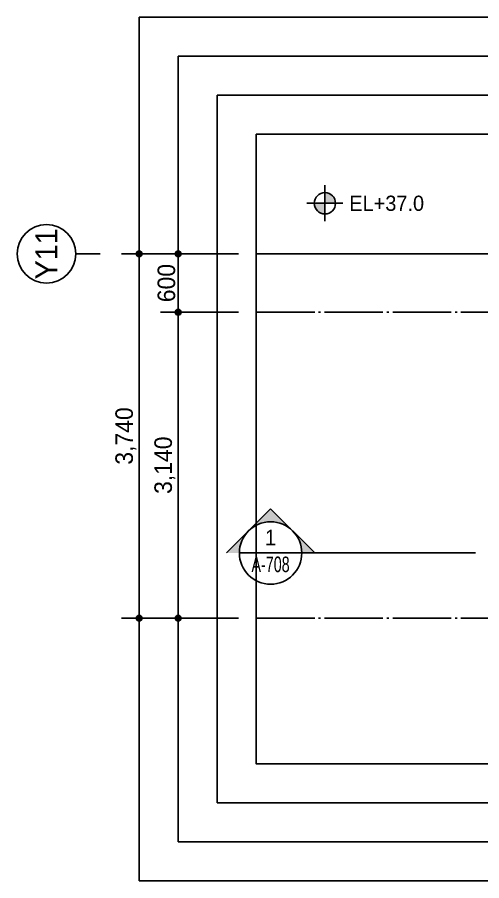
# Model space of a CAD drawing. Header units: millimetres. Extents: x 252711992 to 505989238, y 504776675 to 1009617600.
# Drawn here: x 252923104 to 252927867, y 504806267 to 504815132 of the extents above; entities that cross this region are included whole.
import ezdxf
from ezdxf.enums import TextEntityAlignment as Align
from ezdxf.xclip import XClip

# ---------------------------------------------------------------- set-up
doc = ezdxf.new("R2010")
doc.units = ezdxf.units.MM
doc.header["$XCLIPFRAME"] = 0
doc.linetypes.add('CEN', pattern=[35, 30, -2, 1, -2])
for name, color, linetype in [('$ZCDB_AUDIT_GENERATED_600D18', 7, 'Continuous'), ('4A.TEC CEN', 1, 'CEN'), ('4A.TEC TEXT 1', 3, 'Continuous'), ('4A.TEC TEXT 2', 3, 'Continuous'), ('4A.TEC 심볼', 7, 'Continuous'), ('SYM', 1, 'Continuous'), ('TEXT', 7, 'Continuous')]:
    doc.layers.add(name, color=color, linetype=linetype)
doc.layers.add('DEFPOINT', color=135, linetype='Continuous', plot=False)
doc.styles.add('GHS', font='malgun.ttf')
doc.styles.add('SAMOO', font='')
doc.styles.add('나눔고딕', font='')
doc.styles.add('돋움', font='')
doc.styles.add('울릉도L', font='')
doc.styles.get('SAMOO').set_extended_font_data('Dotum')
doc.styles.get('나눔고딕').set_extended_font_data('Dotum')
doc.styles.get('돋움').set_extended_font_data('Dotum')
doc.styles.get('울릉도L').set_extended_font_data('Dotum')
doc.dimstyles.new('DIM_600(외부치수)', dxfattribs={"dimscale": 400, "dimtxt": 3.3, "dimasz": 1, "dimexe": 2, "dimexo": 2, "dimgap": 1, "dimtad": 1, "dimdec": 0, "dimdsep": 46, "dimlunit": 6, "dimtxsty": '나눔고딕', "dimblk1": 'DIMDOT', "dimblk2": 'DIMDOT', "dimsah": 1, "dimcen": 2.5, "dimdle": 1.5, "dimclrd": 8, "dimclre": 8, "dimclrt": 3, "dimadec": 0, "dimazin": 0, "dimtfac": 1, "dimtdec": 0, "dimtix": 1, "dimtmove": 2, "dimatfit": 3, "dimldrblk": 'DIMDOT', "dimfxl": 1, "dimtvp": 1, "dimtolj": 1, "dimtzin": 0, "dimarcsym": 0})

# ---------------------------------------------------------------- blocks, each defined once
blk = doc.blocks.new('ccs122')
at = {"layer": '4A.TEC 심볼'}
blk.add_line((0, 8), (0, 3), dxfattribs=at)
blk.add_circle((0, 14), 6, dxfattribs=at)
at = {"layer": '4A.TEC TEXT 2', "color": 3, "style": 'GHS'}
blk.add_attdef('NO', text='', height=4.5, dxfattribs=at).set_placement((-0.01, 14.02), align=Align.MIDDLE_CENTER)
blk = doc.blocks.new('DIMDOT')
at = {"color": 0}
blk.add_line((-2, 0), (2, 0), dxfattribs=at)
for radius in [0.5, 0.25]:
    blk.add_circle((0, 0), radius, dxfattribs=at)
blk = doc.blocks.new('*D203')
at = {"layer": '$ZCDB_AUDIT_GENERATED_600D18', "color": 8, "lineweight": -2, "transparency": 16777216}
for p, q in [((252925374, 504812703.2), (252924174, 504812703.2)), ((252924354, 504812643.2), (252924354, 504809023.2)), ((252925374, 504808963.2), (252924174, 504808963.2))]:
    blk.add_line(p, q, dxfattribs=at)
at = {"layer": 'Defpoints', "color": 0, "transparency": 16777216}
for p in [(252925554, 504812703.2, 0), (252924354, 504808963.2), (252925554, 504808963.2, 0)]:
    blk.add_point(p, dxfattribs=at)
at = {"layer": '$ZCDB_AUDIT_GENERATED_600D18', "color": 8, "lineweight": -2, "transparency": 16777216, "xscale": 60, "yscale": 60, "zscale": 60}
for p, rotation in [((252924354, 504812703.2), 90), ((252924354, 504808963.2), 270)]:
    blk.add_blockref('DIMDOT', p, dxfattribs=dict(at, rotation=rotation))
at = {"layer": '$ZCDB_AUDIT_GENERATED_600D18', "color": 3, "transparency": 16777216, "insert": (252924216.6, 504810833.2), "char_height": 180, "attachment_point": 5, "rotation": 90, "style": '나눔고딕'}
blk.add_mtext('\\A1;3,740', dxfattribs=at)
blk = doc.blocks.new('*D204')
at = {"layer": '$ZCDB_AUDIT_GENERATED_600D18', "color": 8, "lineweight": -2, "transparency": 16777216}
for p, q in [((252925374, 504812703.2), (252924574, 504812703.2)), ((252924754, 504812643.2), (252924754, 504812163.2)), ((252925374, 504812103.2), (252924574, 504812103.2))]:
    blk.add_line(p, q, dxfattribs=at)
at = {"layer": 'Defpoints', "color": 0, "transparency": 16777216}
for p in [(252925554, 504812703.2, 0), (252924754, 504812103.2), (252925554, 504812103.2, 0)]:
    blk.add_point(p, dxfattribs=at)
at = {"layer": '$ZCDB_AUDIT_GENERATED_600D18', "color": 8, "lineweight": -2, "transparency": 16777216, "xscale": 60, "yscale": 60, "zscale": 60}
for p, rotation in [((252924754, 504812703.2), 90), ((252924754, 504812103.2), 270)]:
    blk.add_blockref('DIMDOT', p, dxfattribs=dict(at, rotation=rotation))
at = {"layer": '$ZCDB_AUDIT_GENERATED_600D18', "color": 3, "transparency": 16777216, "insert": (252924633.9, 504812403.2), "char_height": 180, "attachment_point": 5, "rotation": 90, "style": '나눔고딕'}
blk.add_mtext('\\A1;600', dxfattribs=at)
blk = doc.blocks.new('*D205')
at = {"layer": '$ZCDB_AUDIT_GENERATED_600D18', "color": 8, "lineweight": -2, "transparency": 16777216}
for p, q in [((252925374, 504812103.2), (252924574, 504812103.2)), ((252924754, 504809023.2), (252924754, 504812043.2)), ((252925374, 504808963.2), (252924574, 504808963.2))]:
    blk.add_line(p, q, dxfattribs=at)
at = {"layer": 'Defpoints', "color": 0, "transparency": 16777216}
for p in [(252924754, 504812103.2), (252925554, 504812103.2, 0), (252925554, 504808963.2, 0)]:
    blk.add_point(p, dxfattribs=at)
at = {"layer": '$ZCDB_AUDIT_GENERATED_600D18', "color": 8, "lineweight": -2, "transparency": 16777216, "xscale": 60, "yscale": 60, "zscale": 60}
for p, rotation in [((252924754, 504812103.2), 90), ((252924754, 504808963.2), 270)]:
    blk.add_blockref('DIMDOT', p, dxfattribs=dict(at, rotation=rotation))
at = {"layer": '$ZCDB_AUDIT_GENERATED_600D18', "color": 3, "transparency": 16777216, "insert": (252924616.6, 504810533.2), "char_height": 180, "attachment_point": 5, "rotation": 90, "style": '나눔고딕'}
blk.add_mtext('\\A1;3,140', dxfattribs=at)
blk = doc.blocks.new('dwgFD3B')
at = {"layer": '4A.TEC CEN', "color": 250, "ltscale": 500}
blk.add_line((49194.51, -103936.83, -3333.33), (358000, -103936.83, -3333.33), dxfattribs=at)
blk = doc.blocks.new('단면기호1')
at = {"layer": 'SYM'}
h = blk.add_hatch(color=256, dxfattribs=at)
h.paths.add_polyline_path([(4.24, 4.24, -0.198912), (6, 0), (8.49, 0)])
h.paths.add_polyline_path([(0, 8.49), (-4.24, 4.24, -0.414214), (4.24, 4.24)])
h.paths.add_polyline_path([(-4.24, 4.24), (-8.49, 0), (-6, 0, -0.198912)])
for p in [(-8.49, 0), (8.49, 0)]:
    blk.add_line(p, (0, 8.49), dxfattribs=at)
blk.add_circle((0, 0), 6, dxfattribs=at)
blk = doc.blocks.new('FL-LEVEL1')
at = {"layer": '4A.TEC 심볼', "linetype": 'ByBlock'}
h = blk.add_hatch(color=256, dxfattribs=at)
h.paths.add_polyline_path([(295, 175), (295, 0), (470, 0, 0.414214)])
h.paths.add_polyline_path([(295, 0), (120, 0, 0.414214), (295, -175)])
for p, q in [((295, -295), (295, 295)), ((0, 0), (590, 0))]:
    blk.add_line(p, q, dxfattribs=at)
blk.add_circle((295, 0), 175, dxfattribs=at)
at = {"layer": '4A.TEC TEXT 2', "color": 3, "linetype": 'ByBlock', "style": 'SAMOO'}
blk.add_attdef('FL', text='', height=250, dxfattribs=at).set_placement((695, 0), align=Align.MIDDLE_LEFT)

msp = doc.modelspace()

# ---------------------------------------------------------------- linework, layer by layer
at = {"layer": '4A.TEC CEN', "ltscale": 20}
for p, q in [((252925554.04, 504812103.18), (252937329.04, 504812103.18)), ((252925554.04, 504808963.18), (252937329.04, 504808963.18))]:
    msp.add_line(p, q, dxfattribs=at)
at = {"layer": 'DEFPOINT', "elevation": 3333.33}
for points in [[(252924354.04, 504815132.16), (252938529.04, 504815132.16), (252938529.04, 504806267.16), (252924354.04, 504806267.16)], [(252924754.04, 504814732.16), (252938129.04, 504814732.16), (252938129.04, 504806667.16), (252924754.04, 504806667.16)], [(252925154.04, 504814332.16), (252937729.04, 504814332.16), (252937729.04, 504807067.16), (252925154.04, 504807067.16)], [(252925554.04, 504813932.16), (252937329.04, 504813932.16), (252937329.04, 504807467.16), (252925554.04, 504807467.16)]]:
    msp.add_lwpolyline(points, close=True, dxfattribs=at)
at = {"layer": 'SYM'}
msp.add_line((252927804.09, 504809632.12), (252926021.66, 504809632.12), dxfattribs=at)
msp.add_lwpolyline([(252926021.66, 504809632.12), (252925381.2, 504809632.12)], dxfattribs=at)

# ---------------------------------------------------------------- block references
ref = msp.add_blockref('dwgFD3B', (252686421.61, 504916640.01, -1666.22))
XClip(ref).set_block_clipping_path([(239132.4286797941, -109172.850899756), (250907.4286811948, -102707.850900948)])
at = {"layer": '4A.TEC 심볼', "color": 3, "linetype": 'ByBlock'}
ref = msp.add_blockref('FL-LEVEL1', (252926074.02, 504813222.57), dxfattribs=dict(at, xscale=0.6250000000000405, yscale=0.6250000000000405, zscale=0.6250000000000405))
ref.add_attrib('FL', 'EL+37.0', dxfattribs={"layer": '4A.TEC TEXT 1', "color": 3, "linetype": 'ByBlock', "height": 156.25, "style": 'SAMOO'}).set_placement((252926508.4, 504813222.57), align=Align.MIDDLE_LEFT)
at = {"layer": '4A.TEC 심볼'}
ref = msp.add_blockref('ccs122', (252924104.04, 504812703.18, -4999.55), dxfattribs=dict(at, xscale=49.99999977496833, yscale=49.99999977496833, zscale=49.99999977496833, rotation=90))
ref.add_attrib('NO', 'Y11', dxfattribs={"layer": '0', "color": 3, "height": 225, "rotation": 90, "style": '울릉도L'}).set_placement((252923403.15, 504812702.87, -4999.55), align=Align.MIDDLE_CENTER)
at = {"layer": 'SYM', "xscale": -53.37150118498497, "yscale": 53.37150118498497, "zscale": 53.37150118498497, "rotation": 359.9999999999999}
msp.add_blockref('단면기호1', (252925701.43, 504809632.12), dxfattribs=at)

# ---------------------------------------------------------------- texts
at = {"layer": 'TEXT', "style": '돋움'}
msp.add_text('1', height=160.11, dxfattribs=at).set_placement((252925701.43, 504809710.9), align=Align.CENTER)
at = {"layer": 'TEXT', "style": '돋움', "width": 0.7}
msp.add_text('A-708', height=160.115, dxfattribs=at).set_placement((252925701.43, 504809435.21), align=Align.CENTER)

# ---------------------------------------------------------------- dimensions: what is measured, and where the dimension line sits
at = {"layer": '$ZCDB_AUDIT_GENERATED_600D18'}
for base, p1, p2, angle, picture, middle in [((252924354.04, 504808963.18, -4999.55), (252925554.04, 504812703.18, -4999.55), (252925554.04, 504808963.18, -4999.55), 270, '*D203', (252924216.58, 504810833.18, -4999.55)), ((252924754.04, 504812103.18, -4999.55), (252925554.04, 504812703.18, -4999.55), (252925554.04, 504812103.18, -4999.55), 270, '*D204', (252924633.92, 504812403.18, -4999.55)), ((252924754.04, 504812103.18, -4999.55), (252925554.04, 504808963.18, -4999.55), (252925554.04, 504812103.18, -4999.55), 90, '*D205', (252924616.58, 504810533.18, -4999.55))]:
    dim = msp.add_linear_dim(base=base, p1=p1, p2=p2, angle=angle, dimstyle='DIM_600(외부치수)', override={"dimscale": 300, "dimtxt": 0.6, "dimasz": 0.2, "dimexe": 0.6, "dimexo": 0.6, "dimgap": 0.1, "dimdec": 1, "dimblk1": 'DIMDOT', "dimblk2": 'DIMDOT', "dimdle": 0.5}, dxfattribs=at)
    dim.commit()
    dim.dimension.update_dxf_attribs({"geometry": picture, "text_midpoint": middle})

doc.saveas('drawing.dxf')
